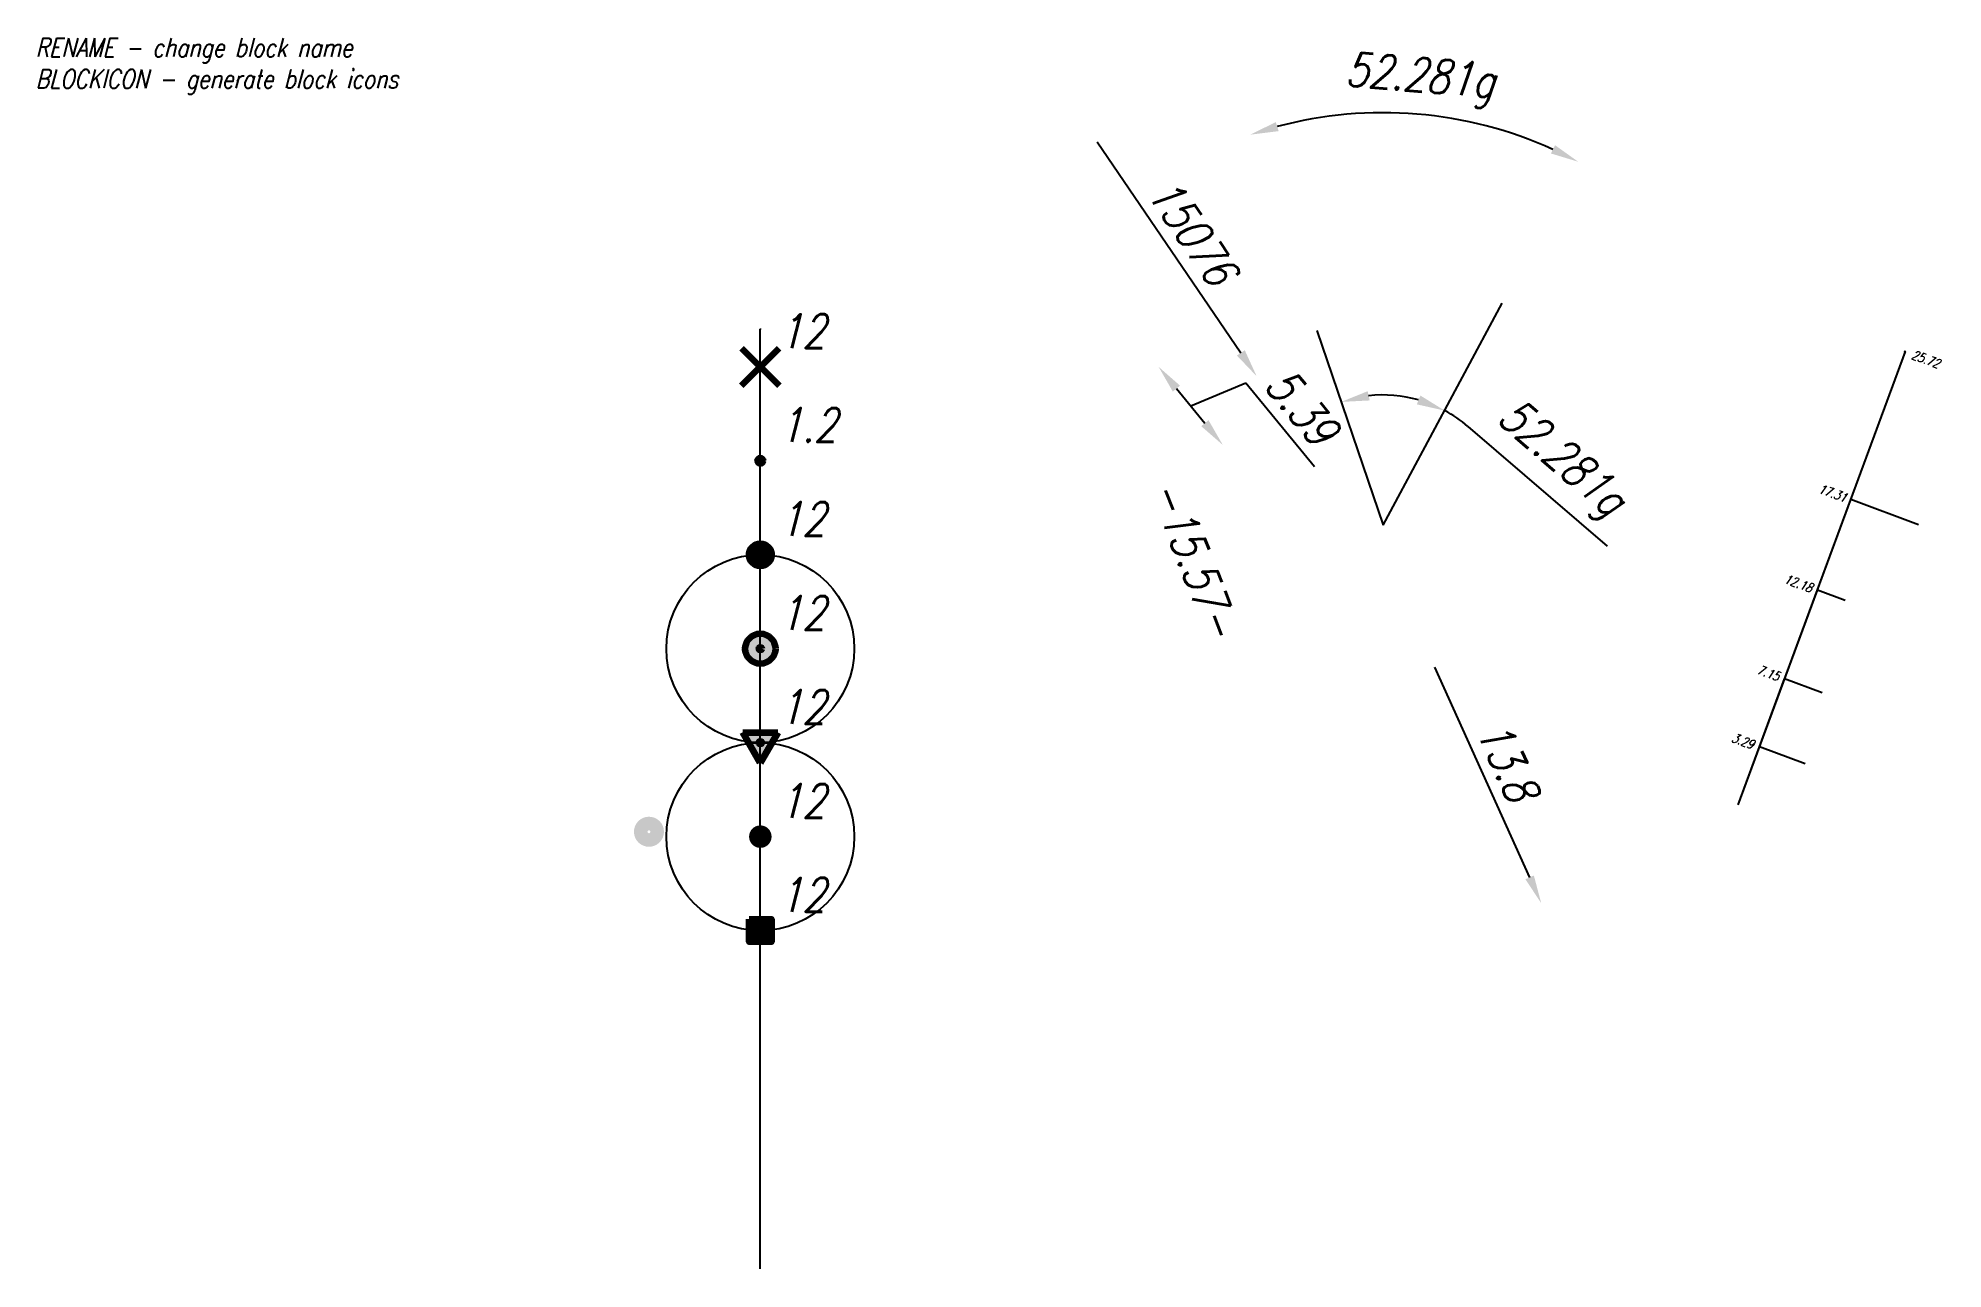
# Model space of a CAD drawing. Header units: metres. Extents: x -38 to 63, y -50 to 15.
import ezdxf

# ---------------------------------------------------------------- set-up
doc = ezdxf.new("R2010")
doc.units = ezdxf.units.M
doc.header["$PDMODE"] = 3
doc.header["$PDSIZE"] = 1
doc.layers.get('0').update_dxf_attribs({"color": 250, "lineweight": 100})
doc.layers.get('Defpoints').update_dxf_attribs({"color": 8})
doc.layers.add('G7-Hatch', color=250, linetype='Continuous', lineweight=0)
doc.layers.add('pom-pkt', color=4, linetype='Continuous')
doc.styles.add('G7', font='romans.shx', dxfattribs={"width": 0.8, "oblique": 14.323945})
doc.dimstyles.new('G7', dxfattribs={"dimtxt": 1.8, "dimasz": 1.5, "dimexe": 1.25, "dimexo": 0.625, "dimgap": 0.6, "dimtad": 1, "dimzin": 1, "dimdsep": 46, "dimtxsty": 'G7', "dimcen": 0.5, "dimse1": 1, "dimse2": 1, "dimaunit": 2, "dimadec": 3, "dimazin": 0, "dimtfac": 1, "dimtmove": 1, "dimatfit": 3, "dimfxl": 1, "dimarcsym": 0})
doc.dimstyles.new('G7-Diff', dxfattribs={"dimtxt": 1.8, "dimasz": 1.5, "dimexe": 0, "dimexo": 0, "dimgap": 0.6, "dimtad": 1, "dimdec": 0, "dimlfac": 1000, "dimzin": 1, "dimdsep": 46, "dimtxsty": 'G7', "dimblk1": 'NONE', "dimsah": 1, "dimcen": 0, "dimse1": 1, "dimse2": 1, "dimaunit": 2, "dimadec": 3, "dimazin": 0, "dimtfac": 1, "dimtdec": 0, "dimtmove": 0, "dimatfit": 2, "dimldrblk": 'NONE', "dimfxl": 1, "dimarcsym": 2})
doc.dimstyles.new('G7-Front', dxfattribs={"dimtxt": 1.8, "dimasz": 1.5, "dimexe": 1.25, "dimexo": 0.625, "dimgap": 0.6, "dimtad": 1, "dimzin": 1, "dimdsep": 46, "dimtxsty": 'G7', "dimcen": 0.7, "dimse1": 1, "dimse2": 1, "dimaunit": 2, "dimadec": 3, "dimazin": 0, "dimtfac": 1, "dimtmove": 0, "dimatfit": 3, "dimldrblk": 'NONE', "dimfxl": 1, "dimtfill": 1, "dimarcsym": 0})
doc.dimstyles.new('G7-Front$0', dxfattribs={"dimtxt": 1.8, "dimasz": 0, "dimexe": 1.25, "dimexo": 0.625, "dimgap": 0.6, "dimtad": 1, "dimzin": 1, "dimdsep": 46, "dimtxsty": 'G7', "dimblk": 'NONE', "dimcen": 0.7, "dimse1": 1, "dimse2": 1, "dimsd1": 1, "dimsd2": 1, "dimaunit": 2, "dimadec": 3, "dimazin": 0, "dimtfac": 1, "dimtofl": 0, "dimtmove": 1, "dimatfit": 2, "dimldrblk": 'NONE', "dimfxl": 1, "dimtfill": 1, "dimarcsym": 0})
doc.dimstyles.new('G7-Orto', dxfattribs={"dimtxt": 0.5, "dimasz": 0, "dimexe": 0, "dimexo": 0, "dimgap": 0.3, "dimtad": 0, "dimjust": 4, "dimzin": 1, "dimdsep": 46, "dimtxsty": 'G7', "dimblk": 'NONE', "dimcen": 0, "dimse1": 1, "dimsd1": 1, "dimaunit": 2, "dimadec": 3, "dimazin": 0, "dimtfac": 1, "dimtofl": 0, "dimtmove": 2, "dimatfit": 2, "dimfxl": 1, "dimarcsym": 0})
doc.dimstyles.new('G7-Slope', dxfattribs={"dimtxt": 1.8, "dimasz": 1.5, "dimexe": 0, "dimexo": 0, "dimgap": 0.6, "dimtad": 1, "dimdec": 1, "dimzin": 1, "dimdsep": 46, "dimtxsty": 'G7', "dimblk1": 'NONE', "dimsah": 1, "dimcen": 0, "dimse1": 1, "dimse2": 1, "dimaunit": 2, "dimadec": 3, "dimazin": 0, "dimtfac": 1, "dimtdec": 1, "dimtmove": 0, "dimatfit": 2, "dimldrblk": 'NONE', "dimfxl": 1, "dimarcsym": 2})

# ---------------------------------------------------------------- blocks, each defined once
blk = doc.blocks.new('G7-Benchmark')
at = {"layer": 'G7-Hatch'}
h = blk.add_hatch(color=255, dxfattribs=at)
h.paths.add_polyline_path([(-0.94, 0.54), (0, -1.08), (0.94, 0.54)])
h.paths.add_polyline_path([(0.08, 0, -1), (-0.08, 0, -1)], flags=16)
at = {"color": 0, "linetype": 'Continuous', "lineweight": -2}
for p, q in [((-0.94, 0.54), (0.94, 0.54)), ((0, -1.08), (-0.94, 0.54)), ((0.94, 0.54), (0, -1.08))]:
    blk.add_line(p, q, dxfattribs=at)
blk.add_circle((0, 0), 0.08, dxfattribs=at)
at = {"color": 0, "linetype": 'Continuous', "lineweight": -2, "style": 'G7', "oblique": 14.3239, "width": 0.8}
for tag, p in [('ID', (1, 1)), ('H', (1, -1.8))]:
    blk.add_attdef(tag, p, '', height=1.8, dxfattribs=at)
blk = doc.blocks.new('G7-MeasuredPoint')
at = {"linetype": 'Continuous', "lineweight": 0}
h = blk.add_hatch(dxfattribs=at)
h.set_pattern_fill('DOTS', color=255, scale=10, angle=90, style=0)
h.paths.add_polyline_path([(-0.86, 3.11), (3.3, 3.11), (3.3, -1.98), (-0.86, -1.98)])
at = {"color": 0, "linetype": 'Continuous', "lineweight": -2}
blk.add_point((0, 0), dxfattribs=at)
at = {"color": 0, "linetype": 'Continuous', "lineweight": -2, "style": 'G7', "oblique": 14.3239, "width": 0.8}
blk.add_attdef('ID', (1, 1), '', height=1.8, dxfattribs=at)
at = {"color": 0, "linetype": 'Continuous', "lineweight": -2, "style": 'G7', "oblique": 14.3239, "width": 0.8, "flags": 1}
blk.add_attdef('H', (1, -1.8), '', height=1.8, dxfattribs=at)
blk = doc.blocks.new('G7-FixedPoint')
at = {"linetype": 'Continuous', "lineweight": 0}
h = blk.add_hatch(dxfattribs=at)
h.set_pattern_fill('DOTS', color=255, scale=1000, angle=70, style=0)
h.paths.add_polyline_path([(-1.01, 3.22), (5.79, 3.22), (5.79, -2.23), (-1.01, -2.23)])
at = {"layer": 'G7-Hatch'}
blk.add_hatch(color=255, dxfattribs=at).paths.add_polyline_path([(0.6, 0, 1), (-0.6, 0, 1)])
at = {"color": 0, "linetype": 'Continuous', "lineweight": -2}
blk.add_circle((0, 0), 0.6, dxfattribs=at)
at = {"color": 0, "linetype": 'Continuous', "lineweight": -2, "style": 'G7', "oblique": 14.3239, "width": 0.8}
for tag, p in [('ID', (1, 1)), ('Code', (1, -1.8)), ('H', (1, -4.6))]:
    blk.add_attdef(tag, p, '', height=1.8, dxfattribs=at)
blk = doc.blocks.new('G7-ControlPoint')
at = {"layer": 'G7-Hatch'}
h = blk.add_hatch(color=255, dxfattribs=at)
h.paths.add_polyline_path([(0.8, 0, 1), (-0.8, 0, 1)])
h.paths.add_polyline_path([(-0.08, 0, -1), (0.08, 0, -1)], flags=16)
at = {"color": 0, "linetype": 'Continuous', "lineweight": -2}
for radius in [0.8, 0.08]:
    blk.add_circle((0, 0), radius, dxfattribs=at)
at = {"color": 0, "linetype": 'Continuous', "lineweight": -2, "style": 'G7', "oblique": 14.3239, "width": 0.8}
for tag, p in [('ID', (1, 1)), ('H', (1, -1.8))]:
    blk.add_attdef(tag, p, '', height=1.8, dxfattribs=at)
blk = doc.blocks.new('G7-ElevationPoint')
at = {"linetype": 'Continuous', "lineweight": 0, "ltscale": 33}
h = blk.add_hatch(dxfattribs=at)
h.set_pattern_fill('DOTS', color=255, scale=100, angle=90, style=0)
h.set_pattern_definition([(90, (2, 2), (-158.75, 79.38), [0, -158.75])])
h.paths.add_polyline_path([(-0.25, 3.01), (3.75, 3.01), (3.75, -2.08), (-0.25, -2.08)])
at = {"color": 0, "linetype": 'Continuous', "lineweight": -2}
for radius in [0.15, 0.1, 0.05]:
    blk.add_circle((0, 0), radius, dxfattribs=at)
at = {"color": 0, "linetype": 'Continuous', "lineweight": -2, "style": 'G7', "oblique": 14.3239, "width": 0.8}
blk.add_attdef('H', (1, 1), '', height=1.8, dxfattribs=at)
at = {"color": 0, "linetype": 'Continuous', "lineweight": -2, "style": 'G7', "oblique": 14.3239, "width": 0.8, "flags": 1}
blk.add_attdef('ID', (1, -1.8), '', height=1.8, dxfattribs=at)
blk = doc.blocks.new('G7-MarkPoint')
at = {"layer": 'G7-Hatch'}
h = blk.add_hatch(color=255, dxfattribs=at)
edge = h.paths.add_edge_path()
edge.add_arc((0, 0), 0.6, 0, 360)
edge = h.paths.add_edge_path(flags=17)
edge.add_arc((0, 0), 0.08, 0, 360)
at = {"color": 0, "linetype": 'Continuous', "lineweight": -2}
for radius in [0.08, 0.0171]:
    blk.add_circle((0, 0), radius, dxfattribs=at)
at = {"color": 0, "linetype": 'Continuous', "lineweight": -2, "style": 'G7', "oblique": 14.3239, "width": 0.8}
for tag, p in [('ID', (1, 1)), ('Code', (1, -1.8))]:
    blk.add_attdef(tag, p, '', height=1.8, dxfattribs=at)
at = {"color": 0, "linetype": 'Continuous', "lineweight": -2, "style": 'G7', "oblique": 14.3239, "width": 0.8, "flags": 1}
blk.add_attdef('H', (1, -4.6), '', height=1.8, dxfattribs=at)
blk = doc.blocks.new('G7-SquarePoint')
at = {"layer": 'G7-Hatch'}
h = blk.add_hatch(color=255, dxfattribs=at)
h.paths.add_polyline_path([(-0.6, 0.6), (0.6, 0.6), (0.6, -0.6), (-0.6, -0.6)])
edge = h.paths.add_edge_path(flags=16)
edge.add_arc((0, 0), 0.08, 0, 360)
at = {"color": 0, "linetype": 'Continuous', "lineweight": -2}
blk.add_lwpolyline([(-0.6, 0.6), (0.6, 0.6), (0.6, -0.6), (-0.6, -0.6)], close=True, dxfattribs=at)
for radius in [0.08, 0.0171]:
    blk.add_circle((0, 0), radius, dxfattribs=at)
at = {"color": 0, "linetype": 'Continuous', "lineweight": -2, "style": 'G7', "oblique": 14.3239, "width": 0.8}
for tag, p in [('ID', (1, 1)), ('Code', (1, -1.8))]:
    blk.add_attdef(tag, p, '', height=1.8, dxfattribs=at)
at = {"color": 0, "linetype": 'Continuous', "lineweight": -2, "style": 'G7', "oblique": 14.3239, "width": 0.8, "flags": 1}
blk.add_attdef('H', (1, -4.5), '', height=1.8, dxfattribs=at)
blk = doc.blocks.new('*D8')
at = {"layer": 'Defpoints', "color": 0, "lineweight": -2, "transparency": 16777216}
for p in [(17.94, 9.97), (26.42, -2.5), (26.42, -2.5)]:
    blk.add_point(p, dxfattribs=at)
at = {"layer": 'pom-pkt', "color": 0, "lineweight": -2, "transparency": 16777216}
blk.add_line((17.94, 9.97), (25.58, -1.26), dxfattribs=at)
blk.add_solid([(25.79, -1.12), (25.37, -1.4), (26.42, -2.5)], dxfattribs=at)
at = {"layer": 'pom-pkt', "color": 0, "transparency": 16777216, "insert": (23, 5.2), "char_height": 1.8, "attachment_point": 5, "rotation": 304.2172, "style": 'G7'}
blk.add_mtext('15076', dxfattribs=at)
blk = doc.blocks.new('_None')
blk = doc.blocks.new('*D9')
at = {"layer": 'Defpoints', "color": 0, "lineweight": -2, "transparency": 16777216}
for p in [(21.2, -2), (24.62, -6.16), (24.62, -6.16)]:
    blk.add_point(p, dxfattribs=at)
at = {"layer": 'pom-pkt', "color": 0, "lineweight": -2, "transparency": 16777216}
for p, q in [((22.91, -4.08), (25.85, -2.85)), ((25.85, -2.85), (29.5, -7.3)), ((22.15, -3.16), (23.67, -5))]:
    blk.add_line(p, q, dxfattribs=at)
for points in [[(22.34, -3), (21.96, -3.32), (21.2, -2)], [(23.86, -4.84), (23.47, -5.16), (24.62, -6.16)]]:
    blk.add_solid(points, dxfattribs=at)
at = {"layer": 'pom-pkt', "color": 0, "transparency": 16777216, "insert": (28.83, -4.12), "char_height": 1.8, "attachment_point": 5, "rotation": 309.413, "style": 'G7'}
blk.add_mtext('5.39', dxfattribs=at)
blk = doc.blocks.new('*D10')
at = {"layer": 'Defpoints', "color": 0, "lineweight": -2, "transparency": 16777216}
for p in [(18.9, -5.48), (24.52, -20), (24.52, -20)]:
    blk.add_point(p, dxfattribs=at)
at = {"layer": 'pom-pkt', "color": 0, "transparency": 16777216, "insert": (23.11, -12.2), "char_height": 1.8, "attachment_point": 5, "rotation": 291.1747, "style": 'G7', "bg_fill": 3, "box_fill_scale": 1.1, "bg_fill_color": 256, "bg_fill_true_color": 13158600, "bg_fill_transparency": 0}
blk.add_mtext('-15.57-', dxfattribs=at)
blk = doc.blocks.new('*D11')
at = {"layer": 'Defpoints', "color": 0, "lineweight": -2, "transparency": 16777216}
blk.add_line((37.67, -5.18), (45.09, -11.55), dxfattribs=at)
for start, end in [(74.1802, 96.3715), (49.3187, 61.7494)]:
    blk.add_arc((33.15, -10.43), 6.93, start, end, dxfattribs=at)
for p in [(39.5, 1.38), (29.62, -0.07), (32.78, -3.51), (33.15, -10.43), (33.15, -10.43)]:
    blk.add_point(p, dxfattribs=at)
for points in [[(32.44, -3.79), (32.33, -3.3), (30.92, -3.87)], [(35.14, -3.53), (34.95, -4), (36.43, -4.33)]]:
    blk.add_solid(points, dxfattribs=at)
at = {"layer": 'Defpoints', "color": 0, "transparency": 16777216, "insert": (42.55, -7), "char_height": 1.8, "attachment_point": 5, "rotation": 319.3187, "style": 'G7', "bg_fill": 3, "box_fill_scale": 1.1, "bg_fill_color": 256, "bg_fill_true_color": 13158600, "bg_fill_transparency": 0}
blk.add_mtext('52.281g', dxfattribs=at)
blk = doc.blocks.new('*D12')
at = {"layer": 'Defpoints', "color": 0, "lineweight": -2, "transparency": 16777216}
blk.add_arc((33.15, -10.43), 21.95, 65.6656, 104.886, dxfattribs=at)
for p in [(37.93, 10.99), (39.5, 1.38), (29.62, -0.07), (33.15, -10.43), (33.15, -10.43)]:
    blk.add_point(p, dxfattribs=at)
for points in [[(27.59, 10.54), (27.44, 11.02), (26.08, 10.35)], [(42.31, 9.79), (42.09, 9.35), (43.54, 8.91)]]:
    blk.add_solid(points, dxfattribs=at)
at = {"layer": 'Defpoints', "color": 0, "transparency": 16777216, "insert": (35.11, 13.24), "char_height": 1.8, "attachment_point": 5, "rotation": 355.2758, "style": 'G7'}
blk.add_mtext('52.281g', dxfattribs=at)
blk = doc.blocks.new('*D13')
at = {"color": 0, "linetype": 'Continuous', "lineweight": -2, "transparency": 16777216}
for p in [(52.05, -25.31), (60.88, -1.16)]:
    blk.add_line(p, (60.97, -1.19), dxfattribs=at)
at = {"layer": 'Defpoints', "color": 0, "linetype": 'Continuous', "lineweight": -2, "transparency": 16777216}
for p in [(60.88, -1.16), (60.97, -1.19), (51.96, -25.28)]:
    blk.add_point(p, dxfattribs=at)
at = {"color": 0, "linetype": 'Continuous', "lineweight": -2, "transparency": 16777216, "insert": (62.04, -1.59), "char_height": 0.5, "attachment_point": 5, "rotation": 339.7032, "style": 'G7'}
blk.add_mtext('25.72', dxfattribs=at)
blk = doc.blocks.new('*D14')
at = {"color": 0, "linetype": 'Continuous', "lineweight": -2, "transparency": 16777216}
for p in [(52.05, -25.31), (61.66, -10.41)]:
    blk.add_line(p, (58.05, -9.07), dxfattribs=at)
at = {"layer": 'Defpoints', "color": 0, "linetype": 'Continuous', "lineweight": -2, "transparency": 16777216}
for p in [(58.05, -9.07), (61.66, -10.41), (51.96, -25.28)]:
    blk.add_point(p, dxfattribs=at)
at = {"color": 0, "linetype": 'Continuous', "lineweight": -2, "transparency": 16777216, "insert": (57.09, -8.72), "char_height": 0.5, "attachment_point": 5, "rotation": 339.7032, "style": 'G7'}
blk.add_mtext('17.31', dxfattribs=at)
blk = doc.blocks.new('*D15')
at = {"color": 0, "linetype": 'Continuous', "lineweight": -2, "transparency": 16777216}
for p in [(52.05, -25.31), (57.75, -14.43)]:
    blk.add_line(p, (56.27, -13.89), dxfattribs=at)
at = {"layer": 'Defpoints', "color": 0, "linetype": 'Continuous', "lineweight": -2, "transparency": 16777216}
for p in [(56.27, -13.89), (57.75, -14.43), (51.96, -25.28)]:
    blk.add_point(p, dxfattribs=at)
at = {"color": 0, "linetype": 'Continuous', "lineweight": -2, "transparency": 16777216, "insert": (55.27, -13.52), "char_height": 0.5, "attachment_point": 5, "rotation": 339.7032, "style": 'G7'}
blk.add_mtext('12.18', dxfattribs=at)
blk = doc.blocks.new('*D16')
at = {"color": 0, "linetype": 'Continuous', "lineweight": -2, "transparency": 16777216}
for p in [(52.05, -25.31), (56.52, -19.34)]:
    blk.add_line(p, (54.53, -18.61), dxfattribs=at)
at = {"layer": 'Defpoints', "color": 0, "linetype": 'Continuous', "lineweight": -2, "transparency": 16777216}
for p in [(54.53, -18.61), (56.52, -19.34), (51.96, -25.28)]:
    blk.add_point(p, dxfattribs=at)
at = {"color": 0, "linetype": 'Continuous', "lineweight": -2, "transparency": 16777216, "insert": (53.67, -18.29), "char_height": 0.5, "attachment_point": 5, "rotation": 339.7032, "style": 'G7'}
blk.add_mtext('7.15', dxfattribs=at)
blk = doc.blocks.new('*D17')
at = {"color": 0, "linetype": 'Continuous', "lineweight": -2, "transparency": 16777216}
for p in [(52.05, -25.31), (55.62, -23.13)]:
    blk.add_line(p, (53.19, -22.23), dxfattribs=at)
at = {"layer": 'Defpoints', "color": 0, "linetype": 'Continuous', "lineweight": -2, "transparency": 16777216}
for p in [(53.19, -22.23), (55.62, -23.13), (51.96, -25.28)]:
    blk.add_point(p, dxfattribs=at)
at = {"color": 0, "linetype": 'Continuous', "lineweight": -2, "transparency": 16777216, "insert": (52.31, -21.91), "char_height": 0.5, "attachment_point": 5, "rotation": 339.7032, "style": 'G7'}
blk.add_mtext('3.29', dxfattribs=at)
blk = doc.blocks.new('*D18')
at = {"color": 0, "linetype": 'Continuous', "lineweight": -2, "transparency": 16777216}
blk.add_line((35.89, -17.98), (40.95, -29.17), dxfattribs=at)
blk.add_solid([(41.18, -29.07), (40.73, -29.27), (41.57, -30.54)], dxfattribs=at)
at = {"layer": 'Defpoints', "color": 0, "linetype": 'Continuous', "lineweight": -2, "transparency": 16777216}
for p in [(35.62, -18.1), (41.3, -30.66), (41.57, -30.54)]:
    blk.add_point(p, dxfattribs=at)
at = {"color": 0, "linetype": 'Continuous', "lineweight": -3, "transparency": 16777216, "insert": (39.79, -22.96), "char_height": 1.8, "attachment_point": 5, "rotation": 294.3659, "style": 'G7'}
blk.add_mtext('13.8', dxfattribs=at)

msp = doc.modelspace()

# ---------------------------------------------------------------- hatches: boundary and pattern name
h = msp.add_hatch(color=255)
h.paths.add_polyline_path([(-5.1286, -26.74, 1), (-6.7286, -26.74, 1)])
h.paths.add_polyline_path([(-6.0086, -26.74, -1), (-5.8486, -26.74, -1)], flags=16)

# ---------------------------------------------------------------- linework, layer by layer
at = {"layer": 'Defpoints'}
for p, q in [((33.1531, -10.4301), (39.4984, 1.3789)), ((0, -50), (0, 0)), ((29.6249, -0.0676), (33.1531, -10.4301))]:
    msp.add_line(p, q, dxfattribs=at)
for centre in [(0, -17), (0, -27)]:
    msp.add_circle(centre, 5, dxfattribs=at)

# ---------------------------------------------------------------- block references
for name, p, values in [('G7-MeasuredPoint', (0, -2), {'ID': '12'}), ('G7-ElevationPoint', (0, -7), {'H': '1.2'}), ('G7-FixedPoint', (0, -12), {'ID': '12'}), ('G7-ControlPoint', (0, -17), {'ID': '12'}), ('G7-Benchmark', (0, -22), {'ID': '12'}), ('G7-MarkPoint', (0, -27), {'ID': '12'}), ('G7-SquarePoint', (0, -32), {'ID': '12'})]:
    msp.add_blockref(name, p).add_auto_attribs(values)

# ---------------------------------------------------------------- texts
at = {"layer": 'Defpoints', "insert": (-38.5853, 15.489), "char_height": 1, "attachment_point": 1, "style": 'G7'}
msp.add_mtext_dynamic_manual_height_columns('{\\Q14.32;RENAME - change block name\\PBLOCKICON - generate block icons}', width=25.796058, gutter_width=12.5, heights=[0], dxfattribs=at)

# ---------------------------------------------------------------- dimensions: what is measured, and where the dimension line sits
at = {"color": 0, "linetype": 'Continuous', "lineweight": -2}
dim = msp.add_aligned_dim(p1=(51.9637, -25.2787), p2=(60.885, -1.1574), distance=-0.0909, dimstyle='G7-Orto', dxfattribs=at)
dim.commit()
dim.dimension.update_dxf_attribs({"geometry": '*D13', "text_midpoint": (62.0415, -1.5851)})
for base, p2, picture, middle in [((58.0541, -9.0737), (61.6583, -10.4067), '*D14', (57.0876, -8.7162)), ((56.2739, -13.8869), (57.7544, -14.4344), '*D15', (55.2713, -13.5161)), ((54.5281, -18.6072), (56.5167, -19.3427), '*D16', (53.6688, -18.2894)), ((53.1886, -22.229), (55.6166, -23.127), '*D17', (52.3135, -21.9053))]:
    dim = msp.add_linear_dim(base=base, p1=(51.9637, -25.2787), p2=p2, angle=249.703164, dimstyle='G7-Orto', dxfattribs=at)
    dim.commit()
    dim.dimension.update_dxf_attribs({"geometry": picture, "text_midpoint": middle})
at = {"color": 0, "linetype": 'Continuous', "lineweight": -3}
dim = msp.add_aligned_dim(p1=(35.617, -18.1002), p2=(41.3046, -30.6583), distance=0.2952, dimstyle='G7-Slope', dxfattribs=at)
dim.commit()
dim.dimension.update_dxf_attribs({"geometry": '*D18', "text_midpoint": (39.7867, -22.9554)})
at = {"layer": 'pom-pkt', "color": 1}
dim = msp.add_aligned_dim(p1=(17.9445, 9.9693), p2=(26.4222, -2.4973), distance=0, dimstyle='G7-Diff', dxfattribs=at)
dim.commit()
dim.dimension.update_dxf_attribs({"geometry": '*D8', "text_midpoint": (23.0019, 5.1997)})
at = {"layer": 'pom-pkt', "color": 2}
dim = msp.add_aligned_dim(p1=(21.1992, -2.0004), p2=(24.619, -6.1618), distance=0, dimstyle='G7', dxfattribs=at)
dim.commit()
dim.dimension.update_dxf_attribs({"geometry": '*D9', "text_midpoint": (27.3863, -2.3628)})

# ---------------------------------------------------------------- next in the draw order: dimensions: what is measured, and where the dimension line sits
at = {"layer": 'Defpoints', "color": 3}
dim = msp.add_angular_dim_2l(base=(32.7763, -3.513), line1=((33.1531, -10.4301), (39.4984, 1.3789)), line2=((29.6249, -0.0676), (33.1531, -10.4301)), dimstyle='G7-Front', dxfattribs=at)
dim.commit()
dim.dimension.update_dxf_attribs({"geometry": '*D11', "text_midpoint": (42.5521, -7.0008)})
at = {"layer": 'pom-pkt', "color": 3}
dim = msp.add_aligned_dim(p1=(18.8986, -5.4786), p2=(24.5222, -19.9959), distance=0, dimstyle='G7-Front$0', override={"dimpost": '-<>-'}, dxfattribs=at)
dim.commit()
dim.dimension.update_dxf_attribs({"geometry": '*D10', "text_midpoint": (23.1091, -12.1954)})

# ---------------------------------------------------------------- next in the draw order: dimensions: what is measured, and where the dimension line sits
at = {"layer": 'Defpoints', "color": 2}
dim = msp.add_angular_dim_2l(base=(37.9287, 10.994), line1=((33.1531, -10.4301), (39.4984, 1.3789)), line2=((29.6249, -0.0676), (33.1531, -10.4301)), dimstyle='G7', dxfattribs=at)
dim.commit()
dim.dimension.update_dxf_attribs({"geometry": '*D12', "text_midpoint": (35.1091, 13.2392)})

doc.saveas('drawing.dxf')
